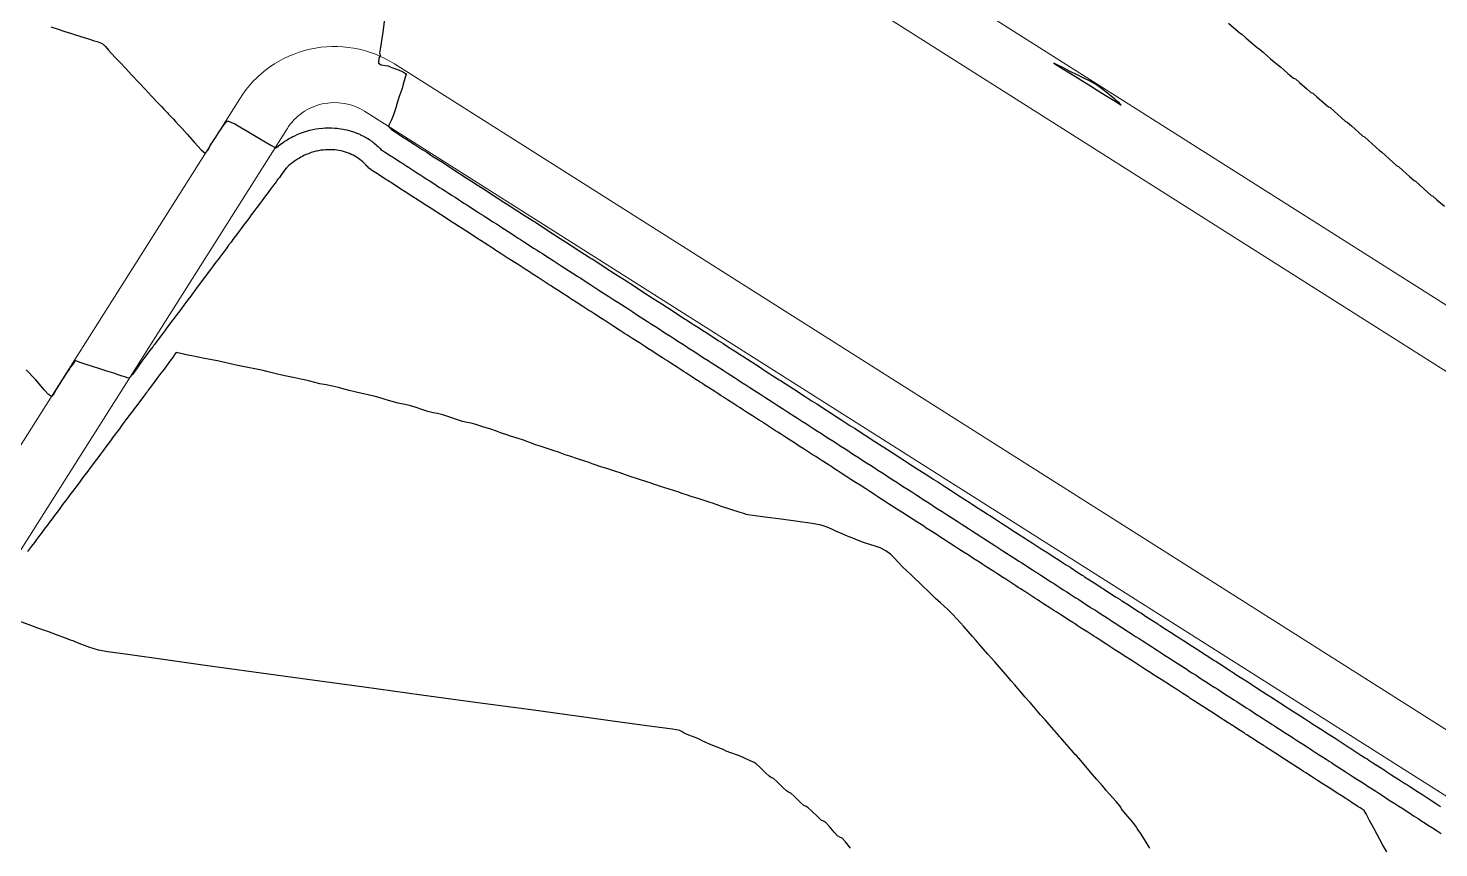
# Model space of a CAD drawing. Header units: millimetres. Extents: x 340454 to 342791, y 6993867 to 6995092.
# Drawn here: x 340951.8 to 341014.6, y 6994512.3 to 6994548.8 of the extents above; entities that cross this region are included whole.
import ezdxf

# ---------------------------------------------------------------- set-up
doc = ezdxf.new("R2010")
doc.units = ezdxf.units.MM
doc.header["$LTSCALE"] = 10
for name, color, linetype in [('T-HM-CURVA_INTERMEDIARIA', 45, 'Continuous'), ('T-HM-CURVA_MESTRA', 20, 'Continuous'), ('URB-Calçadas', 2, 'Continuous'), ('URB-Quadras', 3, 'Continuous')]:
    doc.layers.add(name, color=color, linetype=linetype)

msp = doc.modelspace()

# ---------------------------------------------------------------- linework, layer by layer
at = {"layer": 'T-HM-CURVA_INTERMEDIARIA', "color": 45, "linetype": 'Continuous', "lineweight": -3, "flags": 128}
for points, elevation in [([(340952.759, 6994548.891), (340953.092, 6994548.783), (340953.395, 6994548.685), (340953.638, 6994548.606), (340953.915, 6994548.517), (340954.25, 6994548.408), (340954.531, 6994548.317), (340954.65, 6994548.279), (340954.699, 6994548.263), (340954.826, 6994548.237), (340955.05, 6994548.149), (340955.197, 6994548.015), (340955.338, 6994547.843), (340955.48, 6994547.692), (340955.655, 6994547.507), (340955.868, 6994547.281), (340956.091, 6994547.044), (340956.38, 6994546.737), (340956.693, 6994546.404), (340956.988, 6994546.092), (340957.26, 6994545.802), (340957.511, 6994545.536), (340957.703, 6994545.332), (340957.803, 6994545.226), (340957.901, 6994545.122), (340957.97, 6994545.049), (340958.016, 6994545), (340958.061, 6994544.951), (340958.132, 6994544.876), (340958.235, 6994544.767), (340958.324, 6994544.672), (340958.461, 6994544.527), (340958.626, 6994544.351), (340958.845, 6994544.102), (340959.165, 6994543.735), (340959.472, 6994543.404), (340959.651, 6994543.264), (340959.789, 6994543.421), (340959.854, 6994543.574), (340959.889, 6994543.627), (340959.926, 6994543.685), (340959.966, 6994543.746), (340960.016, 6994543.822), (340960.113, 6994543.97), (340960.287, 6994544.235), (340960.382, 6994544.38), (340960.417, 6994544.432), (340960.461, 6994544.492), (340960.504, 6994544.547), (340960.543, 6994544.595), (340960.578, 6994544.636), (340960.626, 6994544.683), (340960.692, 6994544.678), (340960.793, 6994544.639), (340960.972, 6994544.561), (340961.11, 6994544.484), (340961.261, 6994544.391), (340961.553, 6994544.219), (340962.07, 6994543.912), (340962.566, 6994543.62), (340962.793, 6994543.491), (340962.835, 6994543.523), (340962.877, 6994543.563), (340962.998, 6994543.653), (340963.118, 6994543.741), (340963.201, 6994543.796), (340963.255, 6994543.829), (340963.304, 6994543.86), (340963.357, 6994543.891), (340963.412, 6994543.921), (340963.481, 6994543.96), (340963.555, 6994543.998), (340963.639, 6994544.039), (340963.744, 6994544.086), (340963.891, 6994544.147), (340964.026, 6994544.196), (340964.167, 6994544.241), (340964.304, 6994544.279), (340964.441, 6994544.311), (340964.58, 6994544.338), (340964.717, 6994544.358), (340964.891, 6994544.376), (340964.992, 6994544.384), (340965.045, 6994544.383), (340965.1, 6994544.385), (340965.176, 6994544.386), (340965.281, 6994544.386), (340965.422, 6994544.378), (340965.533, 6994544.37), (340965.591, 6994544.359), (340965.693, 6994544.345), (340965.796, 6994544.332), (340965.854, 6994544.315), (340965.952, 6994544.294), (340966.051, 6994544.273), (340966.109, 6994544.251), (340966.203, 6994544.224), (340966.297, 6994544.196), (340966.355, 6994544.169), (340966.443, 6994544.135), (340966.532, 6994544.101), (340966.588, 6994544.068), (340966.672, 6994544.029), (340966.756, 6994543.99), (340966.81, 6994543.951), (340966.888, 6994543.907), (340966.967, 6994543.862), (340967.018, 6994543.819), (340967.066, 6994543.787), (340967.119, 6994543.752), (340967.161, 6994543.718), (340967.197, 6994543.688), (340967.247, 6994543.646), (340967.299, 6994543.603), (340967.357, 6994543.553), (340967.404, 6994543.506), (340967.442, 6994543.467), (340967.478, 6994543.427), (340967.551, 6994543.379), (340967.643, 6994543.32), (340967.716, 6994543.272), (340967.776, 6994543.233), (340967.848, 6994543.186), (340967.909, 6994543.147), (340967.989, 6994543.095), (340968.084, 6994543.033), (340968.157, 6994542.986), (340968.216, 6994542.948), (340968.291, 6994542.9), (340968.35, 6994542.861), (340968.403, 6994542.827), (340968.503, 6994542.763), (340968.63, 6994542.681), (340968.71, 6994542.629), (340968.79, 6994542.578), (340968.891, 6994542.513), (340969.068, 6994542.399), (340969.253, 6994542.279), (340969.388, 6994542.192), (340969.496, 6994542.123), (340969.631, 6994542.036), (340969.789, 6994541.934), (340969.939, 6994541.837), (340970.096, 6994541.736), (340970.23, 6994541.649), (340970.337, 6994541.58), (340970.471, 6994541.494), (340970.63, 6994541.391), (340970.781, 6994541.294), (340970.939, 6994541.192), (340971.072, 6994541.106), (340971.178, 6994541.038), (340971.312, 6994540.952), (340971.47, 6994540.849), (340971.624, 6994540.75), (340971.782, 6994540.648), (340971.914, 6994540.563), (340972.019, 6994540.495), (340972.152, 6994540.41), (340972.311, 6994540.307), (340972.466, 6994540.207), (340972.624, 6994540.105), (340972.756, 6994540.02), (340972.861, 6994539.953), (340972.992, 6994539.868), (340973.152, 6994539.765), (340973.308, 6994539.664), (340973.467, 6994539.562), (340973.598, 6994539.477), (340973.702, 6994539.41), (340973.833, 6994539.326), (340973.993, 6994539.223), (340974.15, 6994539.121), (340974.31, 6994539.018), (340974.44, 6994538.934), (340974.543, 6994538.868), (340974.673, 6994538.784), (340974.833, 6994538.68), (340974.993, 6994538.578), (340975.152, 6994538.475), (340975.282, 6994538.391), (340975.384, 6994538.325), (340975.514, 6994538.242), (340975.674, 6994538.138), (340975.835, 6994538.035), (340975.995, 6994537.932), (340976.123, 6994537.849), (340976.225, 6994537.783), (340976.354, 6994537.7), (340976.515, 6994537.596), (340976.677, 6994537.492), (340976.837, 6994537.388), (340977.016, 6994537.273), (340977.195, 6994537.158), (340977.356, 6994537.054), (340977.519, 6994536.949), (340977.679, 6994536.845), (340977.857, 6994536.73), (340978.035, 6994536.616), (340978.196, 6994536.512), (340978.361, 6994536.406), (340978.522, 6994536.302), (340978.699, 6994536.188), (340978.875, 6994536.074), (340979.037, 6994535.969), (340979.203, 6994535.863), (340979.364, 6994535.759), (340979.54, 6994535.645), (340979.716, 6994535.532), (340979.878, 6994535.427), (340980.044, 6994535.32), (340980.205, 6994535.216), (340980.381, 6994535.103), (340980.556, 6994534.99), (340980.718, 6994534.885), (340980.885, 6994534.778), (340981.047, 6994534.673), (340981.222, 6994534.561), (340981.397, 6994534.448), (340981.559, 6994534.343), (340981.726, 6994534.235), (340981.888, 6994534.131), (340982.063, 6994534.018), (340982.237, 6994533.906), (340982.399, 6994533.801), (340982.567, 6994533.693), (340982.729, 6994533.588), (340982.903, 6994533.476), (340983.077, 6994533.364), (340983.24, 6994533.259), (340983.409, 6994533.15), (340983.571, 6994533.046), (340983.744, 6994532.934), (340983.918, 6994532.822), (340984.08, 6994532.717), (340984.25, 6994532.608), (340984.412, 6994532.503), (340984.585, 6994532.391), (340984.758, 6994532.28), (340984.921, 6994532.175), (340985.091, 6994532.065), (340985.253, 6994531.961), (340985.426, 6994531.849), (340985.599, 6994531.738), (340985.761, 6994531.633), (340985.932, 6994531.523), (340986.094, 6994531.418), (340986.267, 6994531.307), (340986.439, 6994531.196), (340986.602, 6994531.091), (340986.773, 6994530.98), (340986.936, 6994530.876), (340987.108, 6994530.765), (340987.28, 6994530.654), (340987.443, 6994530.549), (340987.614, 6994530.438), (340987.777, 6994530.333), (340987.948, 6994530.222), (340988.12, 6994530.112), (340988.283, 6994530.007), (340988.455, 6994529.896), (340988.618, 6994529.791), (340988.789, 6994529.68), (340988.96, 6994529.57), (340989.124, 6994529.465), (340989.296, 6994529.353), (340989.459, 6994529.248), (340989.63, 6994529.138), (340989.801, 6994529.028), (340989.964, 6994528.922), (340990.137, 6994528.811), (340990.3, 6994528.706), (340990.471, 6994528.596), (340990.641, 6994528.486), (340990.805, 6994528.38), (340990.978, 6994528.268), (340991.141, 6994528.163), (340991.312, 6994528.053), (340991.482, 6994527.944), (340991.652, 6994527.834), (340991.822, 6994527.724), (340991.985, 6994527.619), (340992.158, 6994527.508), (340992.322, 6994527.402), (340992.494, 6994527.291), (340992.666, 6994527.18), (340992.828, 6994527.075), (340992.999, 6994526.965), (340993.163, 6994526.86), (340993.336, 6994526.748), (340993.51, 6994526.636), (340993.671, 6994526.532), (340993.84, 6994526.423), (340994.003, 6994526.318), (340994.178, 6994526.205), (340994.354, 6994526.092), (340994.515, 6994525.988), (340994.681, 6994525.881), (340994.843, 6994525.776), (340995.021, 6994525.661), (340995.199, 6994525.547), (340995.359, 6994525.443), (340995.522, 6994525.338), (340995.684, 6994525.234), (340995.813, 6994525.151), (340995.915, 6994525.085), (340996.044, 6994525.002), (340996.203, 6994524.899), (340996.363, 6994524.796), (340996.524, 6994524.692), (340996.655, 6994524.608), (340996.759, 6994524.541), (340996.889, 6994524.456), (340997.048, 6994524.354), (340997.204, 6994524.253), (340997.365, 6994524.15), (340997.497, 6994524.064), (340997.602, 6994523.997), (340997.735, 6994523.911), (340997.893, 6994523.809), (340998.046, 6994523.711), (340998.205, 6994523.608), (340998.339, 6994523.521), (340998.446, 6994523.452), (340998.58, 6994523.366), (340998.737, 6994523.265), (340998.887, 6994523.168), (340999.046, 6994523.066), (340999.182, 6994522.978), (340999.29, 6994522.908), (340999.426, 6994522.821), (340999.582, 6994522.72), (340999.728, 6994522.626), (340999.886, 6994522.524), (341000.024, 6994522.435), (341000.134, 6994522.364), (341000.272, 6994522.275), (341000.427, 6994522.175), (341000.569, 6994522.083), (341000.726, 6994521.982), (341000.866, 6994521.892), (341000.977, 6994521.82), (341001.117, 6994521.73), (341001.272, 6994521.63), (341001.411, 6994521.541), (341001.567, 6994521.44), (341001.709, 6994521.348), (341001.821, 6994521.276), (341001.963, 6994521.184), (341002.117, 6994521.085), (341002.252, 6994520.998), (341002.407, 6994520.898), (341002.551, 6994520.805), (341002.665, 6994520.731), (341002.809, 6994520.639), (341002.962, 6994520.54), (341003.093, 6994520.455), (341003.248, 6994520.356), (341003.393, 6994520.262), (341003.509, 6994520.187), (341003.655, 6994520.093), (341003.807, 6994519.995), (341003.934, 6994519.913), (341004.088, 6994519.814), (341004.236, 6994519.718), (341004.353, 6994519.643), (341004.501, 6994519.547), (341004.652, 6994519.45), (341004.775, 6994519.371), (341004.929, 6994519.272), (341005.08, 6994519.174), (341005.199, 6994519.097), (341005.35, 6994519), (341005.5, 6994518.903), (341005.619, 6994518.827), (341005.769, 6994518.73), (341005.923, 6994518.63), (341006.049, 6994518.549), (341006.2, 6994518.452), (341006.347, 6994518.357), (341006.463, 6994518.282), (341006.609, 6994518.188), (341006.765, 6994518.087), (341006.898, 6994518.002), (341007.051, 6994517.903), (341007.194, 6994517.811), (341007.307, 6994517.738), (341007.45, 6994517.646), (341007.607, 6994517.544), (341007.748, 6994517.454), (341007.902, 6994517.354), (341008.041, 6994517.264), (341008.151, 6994517.193), (341008.29, 6994517.104), (341008.45, 6994517.001), (341008.598, 6994516.906), (341008.754, 6994516.805), (341008.889, 6994516.718), (341008.996, 6994516.649), (341009.131, 6994516.562), (341009.292, 6994516.458), (341009.448, 6994516.357), (341009.606, 6994516.255), (341009.737, 6994516.171), (341009.84, 6994516.104), (341009.971, 6994516.02), (341010.135, 6994515.914), (341010.298, 6994515.809), (341010.458, 6994515.706), (341010.635, 6994515.592), (341010.811, 6994515.478), (341010.977, 6994515.371), (341011.149, 6994515.26), (341011.311, 6994515.155), (341011.482, 6994515.046), (341011.652, 6994514.936), (341011.82, 6994514.828), (341012.001, 6994514.711), (341012.165, 6994514.605), (341012.329, 6994514.499), (341012.492, 6994514.394), (341012.662, 6994514.284), (341012.853, 6994514.161), (341013.019, 6994514.054), (341013.176, 6994513.953), (341013.333, 6994513.852), (341013.505, 6994513.741), (341013.705, 6994513.612), (341013.873, 6994513.503), (341014.023, 6994513.407), (341014.173, 6994513.31), (341014.348, 6994513.197), (341014.558, 6994513.062), (341014.729, 6994512.952)], 714), ([(340967.671, 6994549.461), (340967.558, 6994548.654), (340967.46, 6994547.989), (340967.419, 6994547.709), (340967.458, 6994547.632), (340967.389, 6994547.487), (340967.363, 6994547.273), (340967.493, 6994547.196), (340967.683, 6994547.16), (340967.801, 6994547.144), (340967.885, 6994547.113), (340967.969, 6994547.081), (340968.128, 6994547.021), (340968.268, 6994546.967), (340968.319, 6994546.944), (340968.363, 6994546.923), (340968.425, 6994546.893), (340968.481, 6994546.863), (340968.527, 6994546.837), (340968.571, 6994546.808), (340968.606, 6994546.769), (340968.586, 6994546.722), (340968.548, 6994546.59), (340968.475, 6994546.332), (340968.42, 6994546.145), (340968.376, 6994546.022), (340968.332, 6994545.899), (340968.296, 6994545.789), (340968.25, 6994545.635), (340968.192, 6994545.449), (340968.144, 6994545.282), (340968.103, 6994545.142), (340968.043, 6994544.969), (340967.947, 6994544.744), (340967.851, 6994544.541), (340967.809, 6994544.446), (340967.848, 6994544.411), (340967.895, 6994544.377), (340967.941, 6994544.335), (340967.992, 6994544.291), (340968.145, 6994544.188), (340968.307, 6994544.081), (340968.375, 6994544.036), (340968.444, 6994543.992), (340968.594, 6994543.894), (340968.745, 6994543.797), (340968.821, 6994543.748), (340968.882, 6994543.708), (340968.966, 6994543.654), (340969.087, 6994543.576), (340969.316, 6994543.428), (340969.518, 6994543.299), (340969.799, 6994543.117), (340970.141, 6994542.896), (340970.439, 6994542.704), (340970.678, 6994542.55), (340970.979, 6994542.356), (340971.279, 6994542.163), (340971.517, 6994542.009), (340971.817, 6994541.816), (340972.117, 6994541.622), (340972.355, 6994541.469), (340972.655, 6994541.275), (340972.955, 6994541.082), (340973.193, 6994540.928), (340973.493, 6994540.735), (340973.793, 6994540.541), (340974.031, 6994540.388), (340974.331, 6994540.194), (340974.631, 6994540.001), (340974.869, 6994539.847), (340975.169, 6994539.654), (340975.469, 6994539.46), (340975.707, 6994539.307), (340976.007, 6994539.113), (340976.389, 6994538.867), (340976.71, 6994538.66), (340976.846, 6994538.573), (340976.889, 6994538.545), (340977.096, 6994538.411), (340977.477, 6994538.165), (340977.684, 6994538.032), (340977.729, 6994538.003), (340977.936, 6994537.87), (340978.316, 6994537.624), (340978.522, 6994537.491), (340978.57, 6994537.461), (340978.776, 6994537.328), (340979.155, 6994537.083), (340979.361, 6994536.951), (340979.41, 6994536.919), (340979.616, 6994536.786), (340979.994, 6994536.542), (340980.199, 6994536.41), (340980.251, 6994536.377), (340980.456, 6994536.245), (340980.833, 6994536.001), (340981.038, 6994535.869), (340981.091, 6994535.835), (340981.295, 6994535.703), (340981.671, 6994535.46), (340981.876, 6994535.328), (340981.931, 6994535.293), (340982.135, 6994535.161), (340982.51, 6994534.919), (340982.715, 6994534.788), (340982.772, 6994534.751), (340982.975, 6994534.619), (340983.349, 6994534.378), (340983.553, 6994534.247), (340983.612, 6994534.209), (340983.815, 6994534.078), (340984.188, 6994533.837), (340984.392, 6994533.706), (340984.453, 6994533.667), (340984.656, 6994533.536), (340985.027, 6994533.296), (340985.23, 6994533.165), (340985.293, 6994533.125), (340985.496, 6994532.994), (340985.866, 6994532.755), (340986.069, 6994532.624), (340986.134, 6994532.583), (340986.336, 6994532.452), (340986.705, 6994532.214), (340986.907, 6994532.084), (340986.974, 6994532.041), (340987.176, 6994531.911), (340987.544, 6994531.673), (340987.746, 6994531.543), (340987.814, 6994531.499), (340988.016, 6994531.369), (340988.383, 6994531.132), (340988.585, 6994531.002), (340988.655, 6994530.957), (340988.856, 6994530.827), (340989.222, 6994530.591), (340989.424, 6994530.461), (340989.495, 6994530.415), (340989.696, 6994530.285), (340990.062, 6994530.05), (340990.262, 6994529.92), (340990.336, 6994529.873), (340990.536, 6994529.744), (340990.901, 6994529.508), (340991.101, 6994529.379), (340991.176, 6994529.331), (340991.376, 6994529.202), (340991.74, 6994528.967), (340991.94, 6994528.838), (340992.017, 6994528.789), (340992.093, 6994528.739), (340992.293, 6994528.61), (340992.657, 6994528.376), (340992.857, 6994528.247), (340992.936, 6994528.196), (340993.135, 6994528.067), (340993.497, 6994527.834), (340993.697, 6994527.705), (340993.779, 6994527.652), (340993.978, 6994527.524), (340994.338, 6994527.291), (340994.538, 6994527.163), (340994.58, 6994527.136), (340994.622, 6994527.109), (340994.82, 6994526.981), (340995.179, 6994526.749), (340995.378, 6994526.621), (340995.422, 6994526.593), (340995.465, 6994526.565), (340995.663, 6994526.437), (340996.02, 6994526.207), (340996.219, 6994526.079), (340996.264, 6994526.05), (340996.308, 6994526.021), (340996.506, 6994525.894), (340996.861, 6994525.664), (340997.059, 6994525.537), (340997.105, 6994525.507), (340997.152, 6994525.477), (340997.349, 6994525.35), (340997.702, 6994525.122), (340997.899, 6994524.995), (340997.947, 6994524.964), (340997.995, 6994524.933), (340998.191, 6994524.807), (340998.543, 6994524.58), (340998.74, 6994524.453), (340998.789, 6994524.421), (340998.839, 6994524.389), (340999.034, 6994524.263), (340999.384, 6994524.037), (340999.58, 6994523.911), (340999.631, 6994523.878), (340999.682, 6994523.845), (340999.877, 6994523.719), (341000.225, 6994523.495), (341000.421, 6994523.369), (341000.473, 6994523.335), (341000.526, 6994523.301), (341000.72, 6994523.176), (341001.066, 6994522.953), (341001.261, 6994522.827), (341001.315, 6994522.792), (341001.37, 6994522.757), (341001.563, 6994522.632), (341001.907, 6994522.41), (341002.102, 6994522.285), (341002.157, 6994522.249), (341002.213, 6994522.213), (341002.406, 6994522.088), (341002.748, 6994521.868), (341002.942, 6994521.743), (341003, 6994521.706), (341003.057, 6994521.669), (341003.249, 6994521.545), (341003.589, 6994521.325), (341003.782, 6994521.201), (341003.842, 6994521.163), (341003.901, 6994521.125), (341004.093, 6994521.001), (341004.43, 6994520.783), (341004.623, 6994520.659), (341004.684, 6994520.62), (341004.745, 6994520.58), (341004.936, 6994520.457), (341005.271, 6994520.241), (341005.463, 6994520.117), (341005.526, 6994520.076), (341005.589, 6994520.036), (341005.78, 6994519.913), (341006.112, 6994519.698), (341006.304, 6994519.575), (341006.369, 6994519.533), (341006.434, 6994519.491), (341006.624, 6994519.368), (341006.953, 6994519.156), (341007.144, 6994519.033), (341007.212, 6994518.989), (341007.28, 6994518.945), (341007.469, 6994518.824), (341007.794, 6994518.613), (341007.985, 6994518.491), (341008.055, 6994518.445), (341008.125, 6994518.4), (341008.313, 6994518.279), (341008.636, 6994518.071), (341008.825, 6994517.949), (341008.898, 6994517.902), (341008.971, 6994517.855), (341009.158, 6994517.734), (341009.477, 6994517.529), (341009.665, 6994517.407), (341009.741, 6994517.358), (341009.817, 6994517.309), (341010.003, 6994517.189), (341010.318, 6994516.986), (341010.506, 6994516.865), (341010.585, 6994516.814), (341010.663, 6994516.763), (341010.848, 6994516.644), (341011.159, 6994516.444), (341011.346, 6994516.323), (341011.428, 6994516.27), (341011.51, 6994516.217), (341011.694, 6994516.099), (341012, 6994515.901), (341012.187, 6994515.781), (341012.272, 6994515.726), (341012.356, 6994515.671), (341012.54, 6994515.553), (341012.841, 6994515.359), (341013.027, 6994515.239), (341013.115, 6994515.182), (341013.203, 6994515.125), (341013.386, 6994515.008), (341013.683, 6994514.816), (341013.868, 6994514.697), (341013.959, 6994514.638), (341014.05, 6994514.579), (341014.232, 6994514.462), (341014.524, 6994514.274), (341014.708, 6994514.155)], 713), ([(341005.259, 6994549.052), (341005.587, 6994548.769), (341005.768, 6994548.613), (341005.847, 6994548.559), (341006.029, 6994548.402), (341006.358, 6994548.118), (341006.539, 6994547.962), (341006.616, 6994547.909), (341006.798, 6994547.752), (341007.128, 6994547.467), (341007.31, 6994547.31), (341007.385, 6994547.258), (341007.567, 6994547.101), (341007.898, 6994546.815), (341008.08, 6994546.658), (341008.154, 6994546.608), (341008.236, 6994546.569), (341008.418, 6994546.412), (341008.748, 6994546.125), (341008.93, 6994545.968), (341009.011, 6994545.932), (341009.194, 6994545.775), (341009.524, 6994545.487), (341009.706, 6994545.33), (341009.786, 6994545.295), (341009.966, 6994545.132), (341010.292, 6994544.836), (341010.472, 6994544.674), (341010.55, 6994544.64), (341010.73, 6994544.477), (341011.057, 6994544.179), (341011.236, 6994544.017), (341011.312, 6994543.983), (341011.492, 6994543.82), (341011.82, 6994543.521), (341012, 6994543.358), (341012.074, 6994543.326), (341012.254, 6994543.162), (341012.583, 6994542.862), (341012.763, 6994542.698), (341012.834, 6994542.667), (341013.015, 6994542.503), (341013.344, 6994542.201), (341013.524, 6994542.037), (341013.594, 6994542.007), (341013.775, 6994541.843), (341014.106, 6994541.541), (341014.287, 6994541.377), (341014.355, 6994541.348), (341014.539, 6994541.187), (341014.875, 6994540.892)], 712), ([(341001.75, 6994512.283), (341001.719, 6994512.336), (341001.578, 6994512.558), (341001.326, 6994512.956), (341001.187, 6994513.176), (341001.158, 6994513.225), (341001.129, 6994513.274), (341000.969, 6994513.467), (341000.679, 6994513.812), (341000.519, 6994514.003), (341000.492, 6994514.049), (341000.466, 6994514.095), (341000.44, 6994514.141), (341000.413, 6994514.185), (341000.247, 6994514.369), (340999.946, 6994514.7), (340999.781, 6994514.882), (340999.73, 6994514.965), (340999.626, 6994515.085), (340999.389, 6994515.36), (340999.107, 6994515.687), (340998.822, 6994516.018), (340998.581, 6994516.297), (340998.477, 6994516.418), (340998.42, 6994516.472), (340998.254, 6994516.664), (340997.952, 6994517.016), (340997.786, 6994517.208), (340997.734, 6994517.257), (340997.567, 6994517.451), (340997.263, 6994517.805), (340997.097, 6994517.998), (340997.049, 6994518.044), (340996.881, 6994518.238), (340996.574, 6994518.596), (340996.408, 6994518.79), (340996.364, 6994518.832), (340996.196, 6994519.027), (340995.887, 6994519.387), (340995.719, 6994519.583), (340995.68, 6994519.62), (340995.575, 6994519.744), (340995.328, 6994520.033), (340995.032, 6994520.376), (340994.844, 6994520.59), (340994.691, 6994520.763), (340994.535, 6994520.938), (340994.338, 6994521.16), (340994.144, 6994521.382), (340993.993, 6994521.555), (340993.841, 6994521.728), (340993.647, 6994521.948), (340993.452, 6994522.169), (340993.3, 6994522.343), (340993.147, 6994522.513), (340992.947, 6994522.722), (340992.743, 6994522.925), (340992.58, 6994523.078), (340992.414, 6994523.228), (340992.203, 6994523.424), (340991.995, 6994523.622), (340991.832, 6994523.776), (340991.67, 6994523.93), (340991.461, 6994524.128), (340991.253, 6994524.326), (340991.09, 6994524.481), (340990.928, 6994524.635), (340990.72, 6994524.834), (340990.519, 6994525.044), (340990.368, 6994525.217), (340990.209, 6994525.375), (340989.98, 6994525.542), (340989.726, 6994525.677), (340989.502, 6994525.756), (340989.27, 6994525.821), (340988.989, 6994525.916), (340988.722, 6994526.02), (340988.514, 6994526.103), (340988.307, 6994526.187), (340988.041, 6994526.295), (340987.777, 6994526.409), (340987.574, 6994526.506), (340987.367, 6994526.592), (340987.095, 6994526.678), (340986.705, 6994526.752), (340986.063, 6994526.848), (340985.312, 6994526.95), (340984.594, 6994527.043), (340984.053, 6994527.111), (340983.832, 6994527.14), (340983.762, 6994527.165), (340983.692, 6994527.191), (340983.493, 6994527.255), (340983.08, 6994527.387), (340982.665, 6994527.519), (340982.461, 6994527.585), (340982.379, 6994527.615), (340982.297, 6994527.645), (340982.101, 6994527.708), (340981.701, 6994527.836), (340981.299, 6994527.964), (340981.095, 6994528.03), (340981.001, 6994528.065), (340980.907, 6994528.1), (340980.711, 6994528.163), (340980.326, 6994528.286), (340979.939, 6994528.41), (340979.735, 6994528.476), (340979.627, 6994528.516), (340979.52, 6994528.557), (340979.326, 6994528.62), (340978.957, 6994528.737), (340978.585, 6994528.857), (340978.381, 6994528.923), (340978.259, 6994528.969), (340978.137, 6994529.015), (340977.944, 6994529.078), (340977.594, 6994529.19), (340977.24, 6994529.304), (340977.034, 6994529.371), (340976.897, 6994529.423), (340976.76, 6994529.476), (340976.567, 6994529.539), (340976.238, 6994529.644), (340975.903, 6994529.752), (340975.695, 6994529.82), (340975.542, 6994529.879), (340975.389, 6994529.938), (340975.193, 6994530.003), (340974.883, 6994530.102), (340974.57, 6994530.203), (340974.364, 6994530.271), (340974.194, 6994530.337), (340974.024, 6994530.404), (340973.832, 6994530.468), (340973.545, 6994530.561), (340973.252, 6994530.655), (340973.044, 6994530.723), (340972.898, 6994530.774), (340972.782, 6994530.816), (340972.636, 6994530.867), (340972.371, 6994530.957), (340972.02, 6994531.073), (340971.704, 6994531.171), (340971.495, 6994531.223), (340971.327, 6994531.259), (340971.118, 6994531.311), (340970.843, 6994531.399), (340970.544, 6994531.501), (340970.242, 6994531.595), (340970.001, 6994531.654), (340969.808, 6994531.694), (340969.567, 6994531.753), (340969.3, 6994531.836), (340969.051, 6994531.923), (340968.754, 6994532.014), (340968.474, 6994532.081), (340968.249, 6994532.126), (340967.973, 6994532.191), (340967.706, 6994532.272), (340967.496, 6994532.345), (340967.228, 6994532.425), (340966.917, 6994532.499), (340966.628, 6994532.557), (340966.321, 6994532.624), (340966.056, 6994532.69), (340965.846, 6994532.746), (340965.581, 6994532.812), (340965.315, 6994532.871), (340965.031, 6994532.931), (340964.759, 6994532.988), (340964.526, 6994533.04), (340964.307, 6994533.094), (340964.133, 6994533.14), (340963.914, 6994533.194), (340963.636, 6994533.255), (340963.273, 6994533.33), (340962.924, 6994533.403), (340962.684, 6994533.455), (340962.519, 6994533.495), (340962.389, 6994533.53), (340962.224, 6994533.57), (340961.927, 6994533.633), (340961.466, 6994533.728), (340961.023, 6994533.818), (340960.781, 6994533.869), (340960.643, 6994533.903), (340960.505, 6994533.938), (340960.194, 6994534.001), (340959.615, 6994534.118), (340959.054, 6994534.231), (340958.801, 6994534.281), (340958.746, 6994534.295), (340958.566, 6994534.34), (340958.357, 6994534.371), (340958.292, 6994534.299), (340958.234, 6994534.207), (340958.075, 6994533.993), (340957.812, 6994533.642), (340957.671, 6994533.454), (340957.626, 6994533.393), (340957.493, 6994533.215), (340957.248, 6994532.888), (340957.108, 6994532.701), (340957.067, 6994532.645), (340957.025, 6994532.589), (340956.901, 6994532.424), (340956.681, 6994532.129), (340956.545, 6994531.948), (340956.485, 6994531.867), (340956.424, 6994531.786), (340956.308, 6994531.63), (340956.114, 6994531.372), (340955.982, 6994531.195), (340955.903, 6994531.089), (340955.824, 6994530.983), (340955.713, 6994530.835), (340955.55, 6994530.617), (340955.419, 6994530.442), (340955.321, 6994530.311), (340955.223, 6994530.18), (340955.113, 6994530.032), (340954.978, 6994529.853), (340954.856, 6994529.689), (340954.739, 6994529.533), (340954.622, 6994529.376), (340954.518, 6994529.236), (340954.409, 6994529.091), (340954.293, 6994528.936), (340954.196, 6994528.806), (340954.119, 6994528.703), (340954.022, 6994528.573), (340953.921, 6994528.439), (340953.837, 6994528.325), (340953.73, 6994528.184), (340953.618, 6994528.033), (340953.523, 6994527.906), (340953.421, 6994527.77), (340953.293, 6994527.599), (340953.165, 6994527.427), (340953.047, 6994527.269), (340952.928, 6994527.11), (340952.82, 6994526.966), (340952.71, 6994526.819), (340952.6, 6994526.671), (340952.474, 6994526.504), (340952.33, 6994526.311), (340952.22, 6994526.163), (340952.127, 6994526.04), (340952.035, 6994525.917), (340951.904, 6994525.742), (340951.731, 6994525.51)], 716), ([(340988.414, 6994512.294), (340988.187, 6994512.571), (340988.04, 6994512.74), (340987.937, 6994512.791), (340987.833, 6994512.841), (340987.682, 6994513.008), (340987.45, 6994513.281), (340987.3, 6994513.447), (340987.199, 6994513.498), (340987.096, 6994513.547), (340986.936, 6994513.698), (340986.685, 6994513.946), (340986.525, 6994514.097), (340986.424, 6994514.146), (340986.323, 6994514.195), (340986.162, 6994514.347), (340985.91, 6994514.596), (340985.75, 6994514.748), (340985.651, 6994514.796), (340985.551, 6994514.845), (340985.39, 6994514.997), (340985.137, 6994515.248), (340984.977, 6994515.4), (340984.878, 6994515.448), (340984.78, 6994515.496), (340984.619, 6994515.649), (340984.364, 6994515.902), (340984.204, 6994516.054), (340984.109, 6994516.104), (340984.009, 6994516.148), (340983.912, 6994516.196), (340983.814, 6994516.244), (340983.717, 6994516.292), (340983.618, 6994516.339), (340983.41, 6994516.417), (340983.073, 6994516.541), (340982.864, 6994516.619), (340982.764, 6994516.668), (340982.664, 6994516.717), (340982.459, 6994516.798), (340982.129, 6994516.928), (340981.924, 6994517.011), (340981.827, 6994517.067), (340981.729, 6994517.122), (340981.525, 6994517.205), (340981.198, 6994517.333), (340980.994, 6994517.417), (340980.899, 6994517.482), (340980.804, 6994517.541), (340980.469, 6994517.589), (340979.549, 6994517.716), (340978.133, 6994517.91), (340976.311, 6994518.158), (340974.17, 6994518.45), (340971.801, 6994518.773), (340969.292, 6994519.115), (340966.733, 6994519.464), (340964.212, 6994519.809), (340961.819, 6994520.138), (340959.643, 6994520.438), (340957.773, 6994520.697), (340956.297, 6994520.905), (340955.306, 6994521.048), (340954.887, 6994521.116), (340954.501, 6994521.232), (340954.148, 6994521.365), (340953.884, 6994521.476), (340953.768, 6994521.527), (340953.692, 6994521.551), (340953.616, 6994521.575), (340953.421, 6994521.647), (340953.022, 6994521.794), (340952.627, 6994521.94), (340952.444, 6994522.008), (340952.358, 6994522.036), (340952.181, 6994522.101), (340951.793, 6994522.246), (340951.38, 6994522.399)], 717)]:
    msp.add_lwpolyline(points, dxfattribs=dict(at, elevation=elevation))
at = {"layer": 'T-HM-CURVA_INTERMEDIARIA', "color": 45, "linetype": 'Continuous', "lineweight": -3, "elevation": 713, "flags": 128}
msp.add_lwpolyline([(341000.277, 6994545.578), (341000.277, 6994545.578), (341000.276, 6994545.578), (341000.276, 6994545.578), (341000.184, 6994545.66), (340999.955, 6994545.856), (340999.661, 6994546.094), (340999.372, 6994546.303), (340999.082, 6994546.472), (340998.838, 6994546.586), (340998.534, 6994546.73), (340998.171, 6994546.916), (340997.868, 6994547.069), (340997.701, 6994547.154), (340997.563, 6994547.231), (340997.476, 6994547.269), (340997.557, 6994547.211), (340997.705, 6994547.126), (340997.846, 6994547.039), (340998.09, 6994546.887), (340998.354, 6994546.723), (340998.555, 6994546.599), (340998.715, 6994546.499), (340998.912, 6994546.377), (340999.143, 6994546.234), (340999.404, 6994546.071), (340999.763, 6994545.848), (341000.061, 6994545.664), (341000.235, 6994545.555), (341000.386, 6994545.451), (341000.478, 6994545.405), (341000.382, 6994545.498), (341000.277, 6994545.578)], close=True, dxfattribs=at)
at = {"layer": 'T-HM-CURVA_MESTRA', "color": 20, "linetype": 'Continuous', "lineweight": -3, "elevation": 715, "flags": 128}
msp.add_lwpolyline([(341012.308, 6994512.125), (341012.141, 6994512.428), (341012.004, 6994512.677), (341011.878, 6994512.909), (341011.741, 6994513.159), (341011.546, 6994513.522), (341011.385, 6994513.825), (341011.296, 6994513.975), (341011.211, 6994514.037), (341011.117, 6994514.091), (341010.991, 6994514.172), (341010.748, 6994514.329), (341010.48, 6994514.502), (341010.277, 6994514.633), (341010.093, 6994514.751), (341009.856, 6994514.904), (341009.62, 6994515.056), (341009.436, 6994515.175), (341009.227, 6994515.31), (341008.948, 6994515.49), (341008.703, 6994515.648), (341008.596, 6994515.717), (341008.537, 6994515.755), (341008.334, 6994515.886), (341007.961, 6994516.126), (341007.755, 6994516.259), (341007.679, 6994516.308), (341007.48, 6994516.437), (341007.117, 6994516.671), (341006.915, 6994516.801), (341006.869, 6994516.831), (341006.822, 6994516.861), (341006.627, 6994516.987), (341006.274, 6994517.214), (341006.075, 6994517.343), (341006.02, 6994517.378), (341005.966, 6994517.413), (341005.773, 6994517.537), (341005.431, 6994517.758), (341005.234, 6994517.885), (341005.172, 6994517.925), (341005.11, 6994517.965), (341004.92, 6994518.087), (341004.587, 6994518.302), (341004.394, 6994518.427), (341004.326, 6994518.471), (341004.258, 6994518.515), (341004.069, 6994518.636), (341003.744, 6994518.846), (341003.553, 6994518.969), (341003.481, 6994519.015), (341003.409, 6994519.062), (341003.222, 6994519.183), (341002.902, 6994519.389), (341002.713, 6994519.511), (341002.637, 6994519.56), (341002.561, 6994519.609), (341002.375, 6994519.728), (341002.061, 6994519.931), (341001.872, 6994520.053), (341001.793, 6994520.104), (341001.713, 6994520.156), (341001.528, 6994520.275), (341001.219, 6994520.474), (341001.032, 6994520.595), (341000.949, 6994520.649), (341000.865, 6994520.702), (341000.682, 6994520.821), (341000.378, 6994521.017), (341000.192, 6994521.137), (341000.104, 6994521.193), (341000.017, 6994521.249), (340999.835, 6994521.367), (340999.536, 6994521.559), (340999.351, 6994521.679), (340999.26, 6994521.737), (340999.169, 6994521.796), (340998.988, 6994521.913), (340998.695, 6994522.102), (340998.511, 6994522.221), (340998.416, 6994522.282), (340998.322, 6994522.343), (340998.141, 6994522.459), (340997.854, 6994522.645), (340997.67, 6994522.763), (340997.572, 6994522.826), (340997.474, 6994522.889), (340997.295, 6994523.005), (340997.012, 6994523.187), (340996.83, 6994523.305), (340996.728, 6994523.37), (340996.627, 6994523.436), (340996.448, 6994523.551), (340996.171, 6994523.73), (340995.989, 6994523.847), (340995.884, 6994523.915), (340995.779, 6994523.982), (340995.601, 6994524.097), (340995.33, 6994524.272), (340995.149, 6994524.389), (340995.041, 6994524.459), (340994.932, 6994524.529), (340994.755, 6994524.643), (340994.489, 6994524.815), (340994.309, 6994524.931), (340994.197, 6994525.003), (340994.085, 6994525.075), (340993.908, 6994525.189), (340993.647, 6994525.357), (340993.468, 6994525.473), (340993.354, 6994525.546), (340993.24, 6994525.62), (340993.064, 6994525.733), (340992.806, 6994525.9), (340992.628, 6994526.015), (340992.512, 6994526.09), (340992.395, 6994526.165), (340992.22, 6994526.278), (340991.965, 6994526.442), (340991.787, 6994526.557), (340991.669, 6994526.633), (340991.551, 6994526.709), (340991.414, 6994526.797), (340991.203, 6994526.934), (340990.947, 6994527.099), (340990.691, 6994527.264), (340990.479, 6994527.4), (340990.343, 6994527.488), (340990.225, 6994527.565), (340990.107, 6994527.641), (340989.929, 6994527.755), (340989.675, 6994527.919), (340989.499, 6994528.032), (340989.383, 6994528.108), (340989.266, 6994528.183), (340989.088, 6994528.298), (340988.832, 6994528.463), (340988.656, 6994528.576), (340988.541, 6994528.651), (340988.426, 6994528.725), (340988.247, 6994528.84), (340987.989, 6994529.006), (340987.812, 6994529.12), (340987.699, 6994529.194), (340987.585, 6994529.267), (340987.407, 6994529.382), (340987.146, 6994529.55), (340986.969, 6994529.664), (340986.857, 6994529.737), (340986.745, 6994529.809), (340986.566, 6994529.924), (340986.302, 6994530.094), (340986.125, 6994530.209), (340986.015, 6994530.28), (340985.904, 6994530.351), (340985.725, 6994530.466), (340985.459, 6994530.638), (340985.281, 6994530.753), (340985.173, 6994530.823), (340985.064, 6994530.893), (340984.884, 6994531.009), (340984.615, 6994531.182), (340984.437, 6994531.297), (340984.33, 6994531.366), (340984.224, 6994531.435), (340984.044, 6994531.551), (340983.772, 6994531.726), (340983.593, 6994531.841), (340983.488, 6994531.909), (340983.383, 6994531.977), (340983.203, 6994532.093), (340982.928, 6994532.27), (340982.749, 6994532.385), (340982.646, 6994532.452), (340982.543, 6994532.519), (340982.362, 6994532.635), (340982.085, 6994532.814), (340981.905, 6994532.93), (340981.804, 6994532.995), (340981.702, 6994533.061), (340981.521, 6994533.178), (340981.241, 6994533.358), (340981.061, 6994533.474), (340980.962, 6994533.538), (340980.862, 6994533.603), (340980.68, 6994533.72), (340980.397, 6994533.902), (340980.217, 6994534.018), (340980.119, 6994534.082), (340980.021, 6994534.145), (340979.839, 6994534.262), (340979.554, 6994534.446), (340979.373, 6994534.563), (340979.277, 6994534.625), (340979.181, 6994534.687), (340978.998, 6994534.805), (340978.71, 6994534.991), (340978.529, 6994535.107), (340978.435, 6994535.168), (340978.341, 6994535.229), (340978.157, 6994535.347), (340977.864, 6994535.536), (340977.683, 6994535.653), (340977.591, 6994535.712), (340977.5, 6994535.771), (340977.316, 6994535.89), (340977.019, 6994536.081), (340976.836, 6994536.199), (340976.748, 6994536.256), (340976.66, 6994536.313), (340976.474, 6994536.432), (340976.173, 6994536.626), (340975.99, 6994536.745), (340975.905, 6994536.8), (340975.819, 6994536.855), (340975.633, 6994536.975), (340975.328, 6994537.172), (340975.144, 6994537.291), (340975.061, 6994537.344), (340974.979, 6994537.397), (340974.792, 6994537.517), (340974.482, 6994537.717), (340974.297, 6994537.837), (340974.218, 6994537.888), (340974.138, 6994537.939), (340973.95, 6994538.06), (340973.636, 6994538.263), (340973.45, 6994538.383), (340973.374, 6994538.432), (340973.298, 6994538.481), (340973.109, 6994538.603), (340972.79, 6994538.808), (340972.603, 6994538.929), (340972.53, 6994538.976), (340972.458, 6994539.023), (340972.268, 6994539.145), (340971.944, 6994539.354), (340971.756, 6994539.475), (340971.687, 6994539.52), (340971.617, 6994539.565), (340971.426, 6994539.688), (340971.098, 6994539.9), (340970.908, 6994540.022), (340970.843, 6994540.064), (340970.777, 6994540.107), (340970.584, 6994540.231), (340970.251, 6994540.446), (340970.061, 6994540.568), (340969.999, 6994540.609), (340969.936, 6994540.649), (340969.743, 6994540.774), (340969.405, 6994540.991), (340969.213, 6994541.115), (340969.155, 6994541.153), (340969.096, 6994541.191), (340968.901, 6994541.316), (340968.558, 6994541.537), (340968.365, 6994541.662), (340968.31, 6994541.697), (340968.255, 6994541.733), (340968.094, 6994541.837), (340967.943, 6994541.934), (340967.898, 6994541.963), (340967.84, 6994542.001), (340967.779, 6994542.04), (340967.699, 6994542.091), (340967.551, 6994542.188), (340967.423, 6994542.27), (340967.374, 6994542.302), (340967.321, 6994542.336), (340967.253, 6994542.38), (340967.108, 6994542.475), (340966.978, 6994542.559), (340966.932, 6994542.59), (340966.892, 6994542.643), (340966.856, 6994542.686), (340966.82, 6994542.728), (340966.778, 6994542.77), (340966.735, 6994542.81), (340966.668, 6994542.877), (340966.612, 6994542.924), (340966.542, 6994542.98), (340966.472, 6994543.029), (340966.396, 6994543.079), (340966.319, 6994543.124), (340966.239, 6994543.168), (340966.156, 6994543.207), (340966.071, 6994543.244), (340965.984, 6994543.277), (340965.894, 6994543.308), (340965.803, 6994543.334), (340965.709, 6994543.358), (340965.606, 6994543.377), (340965.516, 6994543.392), (340965.431, 6994543.402), (340965.364, 6994543.408), (340965.29, 6994543.411), (340965.214, 6994543.413), (340965.113, 6994543.414), (340965.015, 6994543.409), (340964.906, 6994543.4), (340964.801, 6994543.386), (340964.696, 6994543.368), (340964.592, 6994543.345), (340964.487, 6994543.318), (340964.371, 6994543.282), (340964.278, 6994543.25), (340964.202, 6994543.22), (340964.138, 6994543.193), (340964.047, 6994543.152), (340963.979, 6994543.117), (340963.906, 6994543.079), (340963.842, 6994543.043), (340963.758, 6994542.991), (340963.677, 6994542.94), (340963.633, 6994542.907), (340963.561, 6994542.854), (340963.49, 6994542.801), (340963.444, 6994542.762), (340963.378, 6994542.704), (340963.311, 6994542.646), (340963.265, 6994542.599), (340963.187, 6994542.496), (340963.043, 6994542.302), (340962.951, 6994542.179), (340962.889, 6994542.097), (340962.844, 6994542.036), (340962.802, 6994541.98), (340962.75, 6994541.911), (340962.699, 6994541.842), (340962.664, 6994541.796), (340962.591, 6994541.698), (340962.447, 6994541.506), (340962.341, 6994541.363), (340962.264, 6994541.26), (340962.187, 6994541.157), (340962.089, 6994541.027), (340961.944, 6994540.833), (340961.815, 6994540.66), (340961.7, 6994540.507), (340961.586, 6994540.354), (340961.48, 6994540.213), (340961.368, 6994540.063), (340961.252, 6994539.907), (340961.156, 6994539.779), (340961.081, 6994539.678), (340960.985, 6994539.551), (340960.885, 6994539.417), (340960.798, 6994539.3), (340960.689, 6994539.154), (340960.577, 6994539.004), (340960.485, 6994538.882), (340960.385, 6994538.747), (340960.292, 6994538.623), (340960.218, 6994538.525), (340960.126, 6994538.401), (340960.008, 6994538.243), (340959.891, 6994538.087), (340959.784, 6994537.944), (340959.673, 6994537.796), (340959.562, 6994537.648), (340959.437, 6994537.48), (340959.293, 6994537.288), (340959.183, 6994537.141), (340959.091, 6994537.018), (340958.999, 6994536.895), (340958.869, 6994536.72), (340958.695, 6994536.488), (340958.583, 6994536.337), (340958.51, 6994536.24), (340958.437, 6994536.142), (340958.303, 6994535.964), (340958.101, 6994535.693), (340957.982, 6994535.534), (340957.928, 6994535.462), (340957.874, 6994535.389), (340957.737, 6994535.206), (340957.508, 6994534.9), (340957.381, 6994534.731), (340957.346, 6994534.684), (340957.311, 6994534.636), (340957.169, 6994534.447), (340956.917, 6994534.109), (340956.781, 6994533.928), (340956.748, 6994533.884), (340956.629, 6994533.715), (340956.402, 6994533.403), (340956.258, 6994533.228), (340956.167, 6994533.248), (340956.07, 6994533.289), (340955.947, 6994533.329), (340955.762, 6994533.389), (340955.571, 6994533.451), (340955.257, 6994533.552), (340954.909, 6994533.665), (340954.618, 6994533.759), (340954.3, 6994533.862), (340954.034, 6994533.948), (340953.92, 6994533.985), (340953.873, 6994534.01), (340953.827, 6994533.97), (340953.774, 6994533.905), (340953.743, 6994533.864), (340953.688, 6994533.788), (340953.654, 6994533.74), (340953.62, 6994533.69), (340953.591, 6994533.646), (340953.562, 6994533.602), (340953.486, 6994533.487), (340953.321, 6994533.234), (340953.138, 6994532.956), (340953.012, 6994532.762), (340952.905, 6994532.54), (340952.789, 6994532.423), (340952.659, 6994532.507), (340952.468, 6994532.717), (340952.262, 6994532.965), (340952.09, 6994533.166), (340951.94, 6994533.325), (340951.821, 6994533.452), (340951.671, 6994533.611)], dxfattribs=at)
at = {"layer": 'URB-Calçadas', "lineweight": 0}
for points in [[(341003.167, 6994612.018, -0.490343), (341010.066, 6994613.569), (341156.386, 6994520.961, -0.413053), (341158.088, 6994515.695), (341144.495, 6994458.547, -0.510464), (341137.725, 6994455.846), (340975.304, 6994558.644, -0.341973), (340973.485, 6994565.121)], [(340932.039, 6994499.636), (340961.185, 6994545.686, -0.414214), (340968.084, 6994547.237), (341136.546, 6994440.615, -0.338302), (341138.652, 6994434.92), (341122.434, 6994382.183), (341122.434, 6994382.183), (341122.434, 6994382.183, -0.488174), (341112.785, 6994378.726), (341112.785, 6994378.726), (340933.58, 6994492.744, -0.413519)]]:
    msp.add_lwpolyline(points, format="xyb", close=True, dxfattribs=at)
at = {"layer": 'URB-Quadras', "color": 252, "lineweight": 0}
for points in [[(341008.462, 6994611.034), (341154.781, 6994518.426, -0.320347), (341155.657, 6994516.274), (341142.067, 6994459.146, -0.508324), (341139.062, 6994457.958), (340976.641, 6994560.757, -0.267801), (340975.598, 6994563.784), (341005.28, 6994610.681, -0.267801)], [(340934.151, 6994498.299), (340963.297, 6994544.349, -0.414214), (340966.747, 6994545.125), (341135.209, 6994438.502, -0.338302), (341136.262, 6994435.655), (341120.053, 6994382.945, -0.413992), (341113.856, 6994380.415), (340934.654, 6994494.431, -0.291788)]]:
    msp.add_lwpolyline(points, format="xyb", close=True, dxfattribs=at)

doc.saveas('drawing.dxf')
